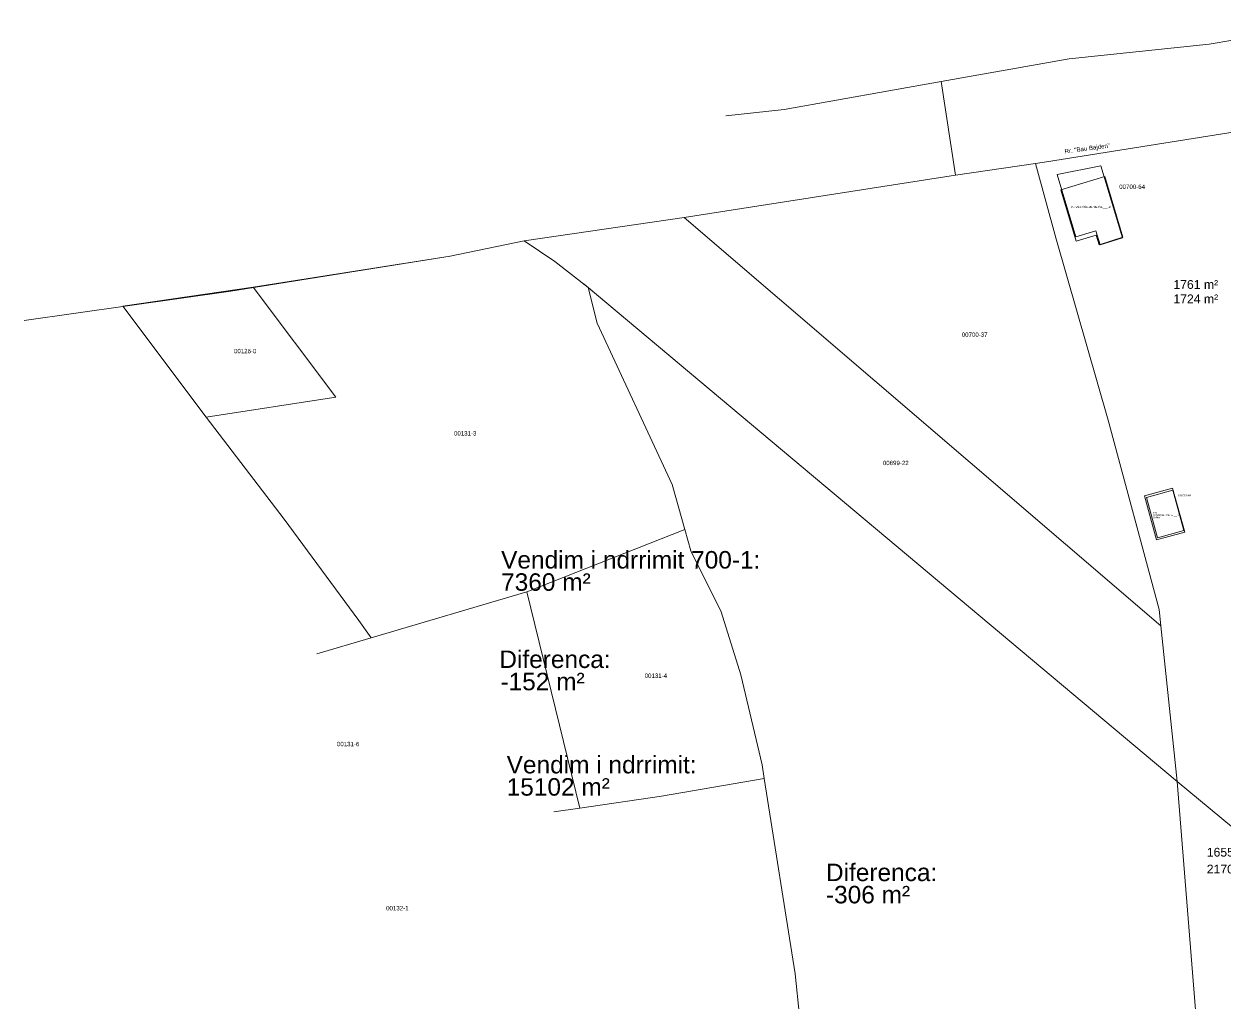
# Model space of a CAD drawing. Header units: metres. Extents: x 7516441 to 7517435, y 4691974 to 4693345.
# Drawn here: x 7516440.8 to 7516715.5, y 4692236.5 to 4692460.5 of the extents above; entities that cross this region are included whole.
import ezdxf

# ---------------------------------------------------------------- set-up
doc = ezdxf.new("R2010")
doc.units = ezdxf.units.M
for name, color, linetype, lineweight in [('kati 0', 1, 'Continuous', 0), ('Nr Parceles Baze', 7, 'Continuous', 0), ('Nr-Kojshi', 251, 'Continuous', 0), ('objket', 30, 'Continuous', 0), ('Parc-Kojshi', 251, 'Continuous', 0), ('Parcela Baze', 7, 'Continuous', 0), ('propozim', 6, 'Continuous', 0), ('streha', 233, 'Continuous', 0)]:
    doc.layers.add(name, color=color, linetype=linetype, lineweight=lineweight)
doc.styles.get("Standard").update_dxf_attribs({"font": 'arial.ttf'})

msp = doc.modelspace()

# ---------------------------------------------------------------- linework, layer by layer
at = {"layer": 'kati 0', "elevation": 626.264, "flags": 128}
msp.add_lwpolyline([(7516687.105, 4692428.011), (7516692.052, 4692411.516), (7516686.935, 4692409.955), (7516685.967, 4692413.184), (7516681.378, 4692411.784), (7516677.137, 4692426.038)], close=True, dxfattribs=at)
at = {"layer": 'kati 0', "elevation": 625.998, "flags": 128}
msp.add_lwpolyline([(7516677.137, 4692426.038), (7516681.378, 4692411.784)], dxfattribs=at)
at = {"layer": 'objket', "elevation": 625.5, "flags": 128}
for points in [[(7516703.588, 4692353.822), (7516697.578, 4692352.162)], [(7516700.1, 4692342.951), (7516697.578, 4692352.162)], [(7516706.11, 4692344.611), (7516703.588, 4692353.822)], [(7516706.11, 4692344.611), (7516700.1, 4692342.951)]]:
    msp.add_lwpolyline(points, dxfattribs=at)
at = {"layer": 'Parc-Kojshi'}
for points in [[(7516711.883, 4692455.844), (7516739.003, 4692460.472)], [(7516679.868, 4692452.538), (7516711.883, 4692455.844)], [(7516650.56, 4692447.31), (7516679.868, 4692452.538)], [(7516614.648, 4692440.899), (7516650.56, 4692447.31)], [(7516650.56, 4692447.31), (7516653.89, 4692425.86)], [(7516601.304, 4692439.451), (7516614.648, 4692440.899)], [(7516653.89, 4692425.86), (7516672.2, 4692428.54)], [(7516591.82, 4692416.235), (7516653.89, 4692425.86)], [(7516555.177, 4692410.894), (7516591.82, 4692416.235)], [(7516591.82, 4692416.235), (7516700.84, 4692322.801)], [(7516538.241, 4692407.387), (7516555.177, 4692410.894)], [(7516555.177, 4692410.894), (7516538.241, 4692407.387)], [(7516562.238, 4692406.123), (7516555.177, 4692410.894)], [(7516488.09, 4692399.375), (7516538.241, 4692407.387)], [(7516538.241, 4692407.387), (7516493.21, 4692400.277)], [(7516569.878, 4692400.211), (7516562.238, 4692406.123)], [(7516568.918, 4692400.97), (7516704.59, 4692287.19)], [(7516440.781, 4692392.657), (7516488.09, 4692399.375)], [(7516493.21, 4692400.277), (7516463.4, 4692395.919)], [(7516512.149, 4692375.107), (7516493.21, 4692400.277)], [(7516571.919, 4692392.047), (7516569.878, 4692400.211)], [(7516704.59, 4692287.19), (7516569.878, 4692400.211)], [(7516463.4, 4692395.919), (7516482.429, 4692370.559)], [(7516589.022, 4692355.116), (7516571.919, 4692392.047)], [(7516482.429, 4692370.559), (7516512.149, 4692375.107)], [(7516482.429, 4692370.559), (7516500.32, 4692347.18)], [(7516591.925, 4692344.823), (7516589.022, 4692355.116)], [(7516500.32, 4692347.18), (7516517.38, 4692324)], [(7516555.803, 4692330.562), (7516591.925, 4692344.823)], [(7516593.298, 4692339.956), (7516591.925, 4692344.823)], [(7516600.295, 4692325.961), (7516593.298, 4692339.956)], [(7516520.19, 4692320.03), (7516555.803, 4692330.562)], [(7516555.803, 4692330.562), (7516567.935, 4692281.102)], [(7516517.38, 4692324), (7516520.19, 4692320.03)], [(7516604.766, 4692311.577), (7516600.295, 4692325.961)], [(7516700.45, 4692326.5), (7516700.84, 4692322.801)], [(7516700.84, 4692322.801), (7516704.59, 4692287.19)], [(7516520.19, 4692320.03), (7516507.739, 4692316.351)], [(7516609.624, 4692290.974), (7516604.766, 4692311.577)], [(7516610.11, 4692287.85), (7516609.624, 4692290.974)], [(7516586.62, 4692283.78), (7516610.11, 4692287.85)], [(7516610.11, 4692287.85), (7516617.203, 4692243.158)], [(7516567.935, 4692281.102), (7516586.62, 4692283.78)], [(7516567.935, 4692281.102), (7516561.99, 4692280.25)], [(7516617.203, 4692243.158), (7516619.147, 4692223.916)]]:
    msp.add_lwpolyline(points, dxfattribs=at)
at = {"layer": 'Parcela Baze', "flags": 128}
for points in [[(7516718.331, 4692435.856), (7516674.68, 4692428.97), (7516672.2, 4692428.54), (7516676.8, 4692411.54), (7516688.82, 4692369.8), (7516700.45, 4692326.5), (7516700.84, 4692322.801), (7516704.59, 4692287.19), (7516735.21, 4692261.76), (7516728.88, 4692300.6), (7516744.84, 4692311.44), (7516742.12, 4692328.76), (7516742.58, 4692340.74), (7516732.02, 4692382.21)], [(7516751.06, 4692248.59), (7516735.21, 4692261.76), (7516704.59, 4692287.19), (7516717.14, 4692130.48), (7516739.53, 4692135.32), (7516760.35, 4692138.04)]]:
    msp.add_lwpolyline(points, close=True, dxfattribs=at)
at = {"layer": 'streha', "flags": 128}
for points, elevation in [([(7516688.021, 4692425.613), (7516677.987, 4692422.506)], 633.738), ([(7516692.183, 4692411.682), (7516688.021, 4692425.613)], 633.75), ([(7516681.468, 4692410.767), (7516677.987, 4692422.506)], 633.606), ([(7516692.183, 4692411.682), (7516686.748, 4692409.96), (7516686.082, 4692412.175), (7516681.468, 4692410.767)], 633.75), ([(7516697.109, 4692352.532), (7516703.552, 4692354.286)], 629.905), ([(7516703.552, 4692354.286), (7516706.316, 4692344.237)], 629.905), ([(7516697.109, 4692352.532), (7516699.873, 4692342.483)], 629.905), ([(7516699.873, 4692342.483), (7516706.316, 4692344.237)], 629.86)]:
    msp.add_lwpolyline(points, dxfattribs=dict(at, elevation=elevation))

# ---------------------------------------------------------------- texts
at = {"layer": 'Nr Parceles Baze'}
msp.add_text('Rr. "Bau Bajden"', height=1, rotation=7.5892, dxfattribs=at).set_placement((7516678.9, 4692430.837))
for s, height, p in [('00700-64', 1, (7516691.335, 4692422.744)), ('P-72217006-00700-64-___-0', 0.5, (7516680.322, 4692418.37)), ('1761 m²', 2, (7516703.717, 4692399.879)), ('00700-64', 0.5, (7516704.846, 4692352.385)), ('1655 m²', 2, (7516711.361, 4692269.984))]:
    msp.add_text(s, height=height, dxfattribs=at).set_placement(p)
at = {"layer": 'Nr Parceles Baze', "color": 1}
for s, height, p in [('1724 m²', 2, (7516703.717, 4692396.591)), ('Vendim i ndrrimit 700-1:', 4, (7516549.926, 4692335.892)), ('7360 m²', 4, (7516549.926, 4692330.799)), ('Vendim i ndrrimit:', 4, (7516551.196, 4692289.02)), ('15102 m²', 4, (7516551.196, 4692283.927))]:
    msp.add_text(s, height=height, dxfattribs=at).set_placement(p)
at = {"layer": 'Nr Parceles Baze', "color": 3}
for s, p in [('Diferenca:', (7516549.519, 4692313.133)), ('-152 m²', (7516549.787, 4692308.04)), ('Diferenca:', (7516624.239, 4692264.376)), ('-306 m²', (7516624.239, 4692259.283))]:
    msp.add_text(s, height=4, dxfattribs=at).set_placement(p)
at = {"layer": 'Nr Parceles Baze', "insert": (7516699.107, 4692348.791), "char_height": 0.32, "attachment_point": 1}
msp.add_mtext_dynamic_manual_height_columns('P+0^JO-72217006-00700-64-___-0^J59.54 m²', width=7.27034, gutter_width=20.349, heights=[0], dxfattribs=at)
at = {"layer": 'Nr-Kojshi'}
for s, p in [('00700-37', (7516655.313, 4692388.898)), ('00126-0', (7516488.81, 4692385.148)), ('00131-3', (7516539.144, 4692366.324)), ('00699-22', (7516637.262, 4692359.547)), ('00131-4', (7516582.768, 4692310.875)), ('00131-6', (7516512.371, 4692295.237)), ('00132-1', (7516523.621, 4692257.683))]:
    msp.add_text(s, height=1, dxfattribs=at).set_placement(p)
at = {"layer": 'propozim'}
msp.add_text('2170 m²', height=2, dxfattribs=at).set_placement((7516711.361, 4692266.134))

doc.saveas('drawing.dxf')
